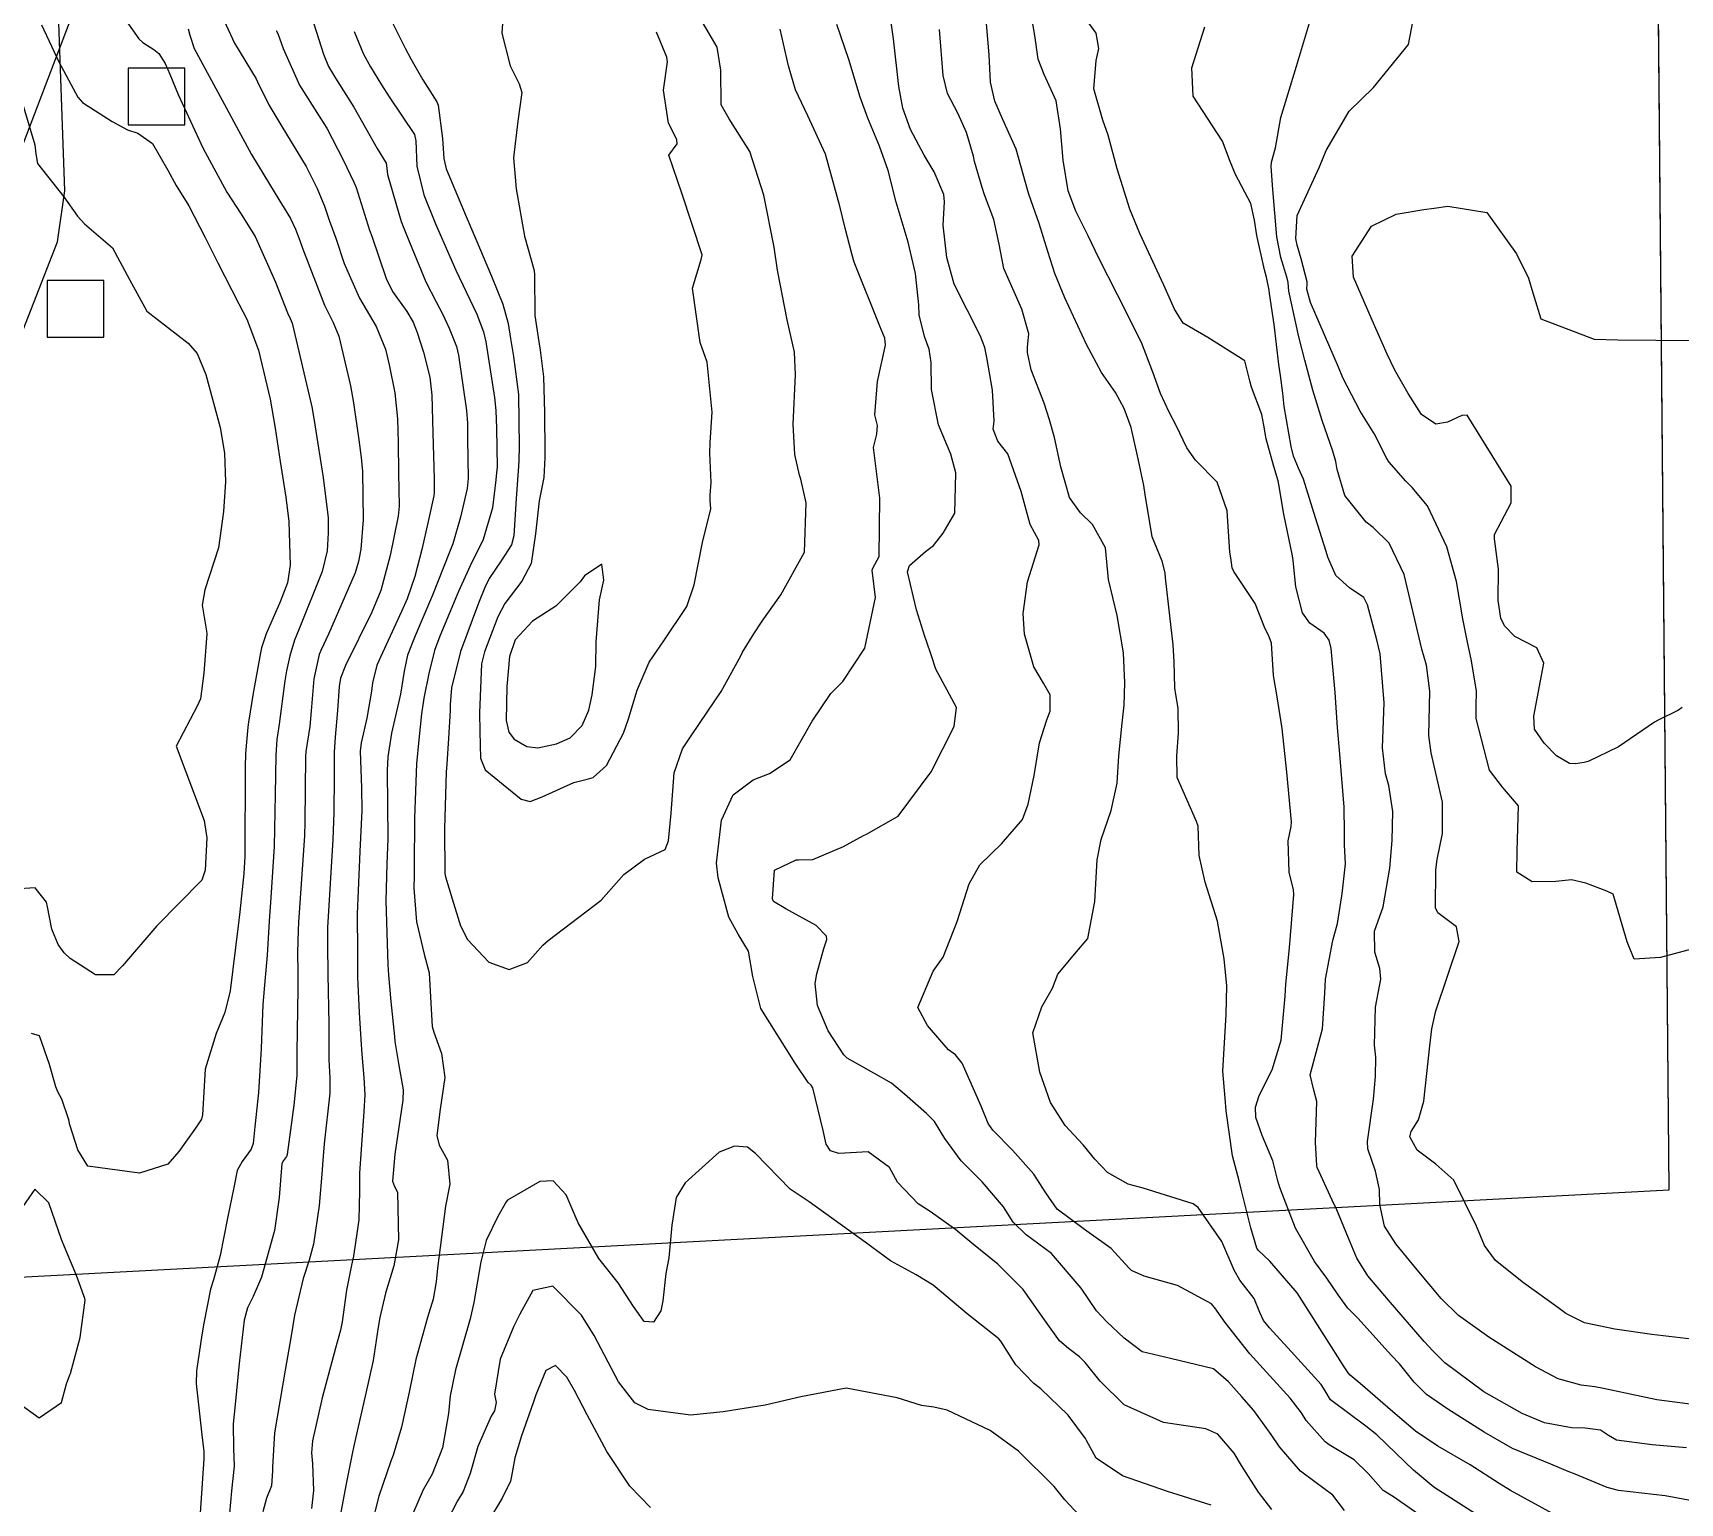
# Model space of a CAD drawing. Header units: feet. Extents: x 1313709 to 1317500, y 405869 to 411659.
# Drawn here: x 1316083 to 1316373.1, y 408542.4 to 408801.3 of the extents above; entities that cross this region are included whole.
import ezdxf

# ---------------------------------------------------------------- set-up
doc = ezdxf.new("R2010")
doc.units = ezdxf.units.FT
for name, color, linetype in [('C-LOD', 30, 'CONTINUOUS'), ('C-MISC', 7, 'CONTINUOUS'), ('C-PVMT', 8, 'CONTINUOUS'), ('C-TOPO-MAJR', 32, 'CONTINUOUS'), ('C-UTIL', 4, 'CONTINUOUS'), ('L-PLNT-TREE', 90, 'CONTINUOUS'), ('V-PROP-LINE', 7, 'CONTINUOUS')]:
    doc.layers.add(name, color=color, linetype=linetype)

msp = doc.modelspace()

# ---------------------------------------------------------------- linework, layer by layer
at = {"layer": 'C-LOD'}
msp.add_lwpolyline([(1315906.47, 408572.9), (1316371.21, 408597.55), (1316368.27, 408920.14)], dxfattribs=at)
at = {"layer": 'C-MISC'}
msp.add_lwpolyline([(1316175.29, 409882.05), (1316147.13, 409840.8), (1316117.25, 409800.78), (1316085.69, 409762.07), (1315822.79, 409453.18), (1315751.45, 409369.35), (1315496.6, 409069.92), (1315725.53, 408876.04), (1315669.73, 408824.9), (1315611.32, 408771.35), (1315906.47, 408572.9), (1316371.21, 408597.55), (1316364.12, 409376.15), (1316363.66, 409392.25), (1316359.66, 409530.59), (1316358.43, 409573.13), (1316356.29, 409647.36), (1316354.08, 409723.75), (1316351.92, 409798.39), (1316349.7, 409875.22)], dxfattribs=at)
at = {"layer": 'C-PVMT'}
msp.add_lwpolyline([(1315980.9, 408601.88), (1316024.75, 408604.2), (1316087.34, 408764.54), (1316088.63, 408773.51), (1316085.2, 408869.03), (1315980.9, 408601.88)], close=True, dxfattribs=at)
at = {"layer": 'C-TOPO-MAJR'}
for points in [[(1316143.08, 408809.63), (1316148.58, 408798.64), (1316149.55, 408796.79), (1316151.68, 408793.05), (1316154.16, 408789.21), (1316154.37, 408788.59), (1316155.13, 408782.75), (1316155.39, 408779.2), (1316155.79, 408777.41), (1316159.29, 408769), (1316161, 408765), (1316163.76, 408758.49), (1316165.74, 408753.52), (1316166.7, 408750.12), (1316167.14, 408747.52), (1316167.67, 408744.32), (1316168.51, 408737.61), (1316168.65, 408728.43), (1316168.6, 408726.12), (1316168.53, 408724.91), (1316168.47, 408724.27), (1316168.04, 408718.46), (1316167.68, 408712.76), (1316167.29, 408711.15), (1316165.48, 408708.33), (1316163.37, 408705.2), (1316162.61, 408703.63), (1316161.47, 408700.85), (1316158.34, 408692.39), (1316156.73, 408685.99), (1316156.48, 408683.04), (1316156.47, 408681.98), (1316156.2, 408677.02), (1316155.88, 408672.59), (1316155.79, 408671.12), (1316155.49, 408661.18), (1316155.54, 408653.27), (1316155.65, 408652.65), (1316156.86, 408648.79), (1316158.32, 408644.04), (1316159.53, 408641.65), (1316163.33, 408637.64), (1316166.88, 408636.33), (1316170.09, 408637.57), (1316172.8, 408640.61), (1316173.75, 408641.44), (1316183.1, 408648.55), (1316187.07, 408653.09), (1316190.74, 408655.75), (1316194.35, 408657.48), (1316194.97, 408659), (1316195.44, 408663.87), (1316195.94, 408671.01), (1316197.42, 408675.21), (1316198.96, 408677.5), (1316201.76, 408681.7), (1316204.22, 408685.29), (1316207.66, 408691.59), (1316208, 408692.25), (1316209.99, 408695.47), (1316211.42, 408697.68), (1316214.75, 408702.34), (1316218.89, 408709.84), (1316219.2, 408718.53), (1316218.23, 408722.71), (1316218.03, 408723.4), (1316217.2, 408727.04), (1316216.91, 408732.43), (1316217.32, 408741.07), (1316217.13, 408745.09), (1316215.86, 408750.77), (1316214.15, 408759.52), (1316213.57, 408763.6), (1316211.71, 408772.75), (1316209.27, 408780.45), (1316205.64, 408786.18), (1316204.22, 408788.65), (1316204.17, 408794.78), (1316203.54, 408798.84), (1316200.5, 408803.94)], [(1316096.93, 408807.02), (1316101.65, 408800.3), (1316102.34, 408799.66), (1316104.31, 408798.4), (1316105.16, 408797.69), (1316106.31, 408795.92), (1316107.1, 408794.08), (1316108.6, 408790.51), (1316112.93, 408781.11), (1316117.13, 408773.3), (1316119.69, 408769.4), (1316122.12, 408765.45), (1316125.75, 408757.4), (1316127.85, 408752.03), (1316128.34, 408751.02), (1316128.68, 408750.22), (1316132.12, 408735.48), (1316132.3, 408734.49), (1316132.64, 408732.29), (1316134.14, 408722.99), (1316134.98, 408715.88), (1316135.03, 408713.29), (1316134.8, 408710.11), (1316133.94, 408706.46), (1316129.89, 408696.37), (1316129.09, 408694.35), (1316128.25, 408691.62), (1316127.65, 408688.98), (1316127.38, 408687.19), (1316126.36, 408679.54), (1316125.99, 408676.86), (1316125.77, 408674.11), (1316125.65, 408667.17), (1316125.48, 408658.01), (1316124.93, 408649.01), (1316124.63, 408644.88), (1316124.28, 408638.87), (1316123.93, 408634.94), (1316123.5, 408630.17), (1316123.19, 408622.44), (1316122.73, 408614.69), (1316122.07, 408608.65), (1316121.79, 408605.7), (1316121.43, 408604.67), (1316119.83, 408602.54), (1316118.97, 408600.96), (1316118.37, 408597.93), (1316117.29, 408592.51), (1316116, 408585.97), (1316114.79, 408581.67), (1316114.3, 408580.02), (1316113.09, 408574.04), (1316112.77, 408571.99), (1316111.81, 408565.63), (1316111.76, 408563.37), (1316112.78, 408554.39), (1316113.12, 408551.43), (1316113.12, 408550.14), (1316112.28, 408537.97)], [(1316115.23, 408806.64), (1316118.5, 408799.55), (1316122.32, 408793.23), (1316122.58, 408792.71), (1316124.57, 408788.64), (1316126.86, 408784.82), (1316131.11, 408777.82), (1316133.08, 408773.91), (1316134.34, 408770.8), (1316135.21, 408768.37), (1316136.34, 408765.15), (1316137.85, 408760.72), (1316140.54, 408754.61), (1316143.44, 408749.61), (1316145.13, 408745.62), (1316145.77, 408742.88), (1316146.72, 408737.9), (1316147.19, 408733.32), (1316147.31, 408729.17), (1316147.42, 408723.81), (1316147.5, 408717.96), (1316147.32, 408716.18), (1316145.91, 408709.27), (1316144.26, 408703.12), (1316142.69, 408699.28), (1316138.05, 408689.9), (1316137.2, 408687.68), (1316136.93, 408686.18), (1316136.65, 408681.95), (1316136.25, 408677.26), (1316136.05, 408674.6), (1316136.05, 408670.35), (1316136.03, 408663.99), (1316135.8, 408659.26), (1316134.88, 408643.73), (1316134.86, 408641.46), (1316134.87, 408640.69), (1316134.94, 408635.44), (1316135.14, 408626.78), (1316135.13, 408623.08), (1316135.12, 408620.43), (1316135.28, 408617.26), (1316135.29, 408614.53), (1316134.3, 408605.65), (1316134.01, 408602.01), (1316133.97, 408600.99), (1316133.41, 408594.76), (1316132.45, 408587.96), (1316131.66, 408585.12), (1316130.58, 408581.92), (1316129.09, 408575.45), (1316128.48, 408571.84), (1316127.46, 408565.79), (1316125.56, 408554.73), (1316125.18, 408548.69), (1316125.22, 408548.01), (1316125.02, 408545.38), (1316124.16, 408543.2), (1316123.52, 408540.81)], [(1316166.01, 408807.23), (1316165.62, 408801.28), (1316167.05, 408795.51), (1316168.62, 408792.38), (1316169.11, 408790.81), (1316168.44, 408785.78), (1316167.66, 408779.35), (1316168.14, 408773.87), (1316169.61, 408765.51), (1316171.26, 408759.48), (1316171.36, 408758.7), (1316171.39, 408751.54), (1316171.98, 408747.67), (1316172.11, 408746.93), (1316172.34, 408745.45), (1316172.93, 408740.73), (1316173.11, 408734.46), (1316173.15, 408727.38), (1316173.18, 408726.53), (1316172.98, 408723.01), (1316172.16, 408718.9), (1316171.51, 408713.11), (1316170.76, 408707.88), (1316169.12, 408704.75), (1316166.1, 408700.81), (1316164.91, 408698.49), (1316162.54, 408692.28), (1316162.04, 408690.19), (1316161.63, 408681.56), (1316161.71, 408678.28), (1316161.83, 408673.58), (1316162.66, 408671.53), (1316168.99, 408666.37), (1316170.61, 408665.95), (1316172.7, 408666.76), (1316178.28, 408669.28), (1316180.84, 408669.93), (1316181.66, 408670.14), (1316184.02, 408672.25), (1316187, 408677.99), (1316187.9, 408680.49), (1316189.4, 408685.55), (1316191.52, 408690.48), (1316194.12, 408694.23), (1316198.16, 408700.29), (1316199.46, 408704.11), (1316200.93, 408711.59), (1316202.38, 408717.5), (1316202.31, 408718.96), (1316202.28, 408719.89), (1316202.44, 408722.15), (1316202.22, 408727.32), (1316202.26, 408729.15), (1316202.61, 408734.51), (1316201.74, 408743.32), (1316200.55, 408746.79), (1316199.2, 408756.37), (1316200.72, 408761.39), (1316200.89, 408762.24), (1316197.28, 408773.09), (1316195.02, 408779.82), (1316196.49, 408781.81), (1316196.42, 408782.58), (1316194.94, 408785.43), (1316194.07, 408791.22), (1316194.77, 408796.24), (1316194.67, 408797.06), (1316192.84, 408801.47)], [(1316328.27, 408539.53), (1316322.63, 408543.44), (1316320.83, 408544.54), (1316318.15, 408547.56), (1316315.69, 408549.94), (1316311.31, 408552.63), (1316310.61, 408553.15), (1316307.28, 408556.92), (1316306.42, 408558.25), (1316304.47, 408560.84), (1316297.32, 408568.63), (1316293.02, 408574.18), (1316291.59, 408576.16), (1316291.36, 408576.51), (1316290.56, 408577.45), (1316284.59, 408580.68), (1316278.7, 408582.35), (1316276.52, 408583.31), (1316276.03, 408583.78), (1316272.92, 408587.2), (1316268.22, 408590.56), (1316263.38, 408594.12), (1316261.41, 408597.02), (1316259.32, 408600.3), (1316255.55, 408604.54), (1316252.07, 408608.04), (1316251.26, 408609.21), (1316250, 408612.25), (1316246.68, 408619.85), (1316245.48, 408621.34), (1316244.24, 408622.21), (1316242.72, 408623.98), (1316240.58, 408626.47), (1316238.85, 408629.65), (1316241.57, 408636.03), (1316243.3, 408638.49), (1316245.77, 408644.79), (1316247.9, 408651.43), (1316249.81, 408654.81), (1316253.61, 408658.46), (1316257.29, 408662.77), (1316258.27, 408665.48), (1316259.34, 408670.54), (1316260.3, 408676.29), (1316261.59, 408680.3), (1316262.16, 408681.86), (1316262.16, 408684.7), (1316260.99, 408686.77), (1316259.31, 408689.64), (1316257.64, 408695.44), (1316257.41, 408699.08), (1316258.15, 408704.65), (1316260.23, 408711.14), (1316260.15, 408711.94), (1316258.67, 408714.75), (1316257.06, 408720.56), (1316254.72, 408727.21), (1316252.97, 408729.43), (1316252.15, 408731.53), (1316252.28, 408732.94), (1316252.03, 408738.41), (1316251.03, 408744.13), (1316250.69, 408745.89), (1316249.86, 408748), (1316245.25, 408757.07), (1316243.95, 408761.77), (1316243.34, 408767.48), (1316243.56, 408771.56), (1316243.43, 408772.89), (1316241.73, 408776.85), (1316239.96, 408779.77), (1316237.55, 408784.33), (1316236.21, 408788.05), (1316235.53, 408791.88), (1316234.59, 408800.29), (1316233.54, 408807.69)], [(1316351.28, 408540.16), (1316343.23, 408544.57), (1316341.25, 408545.8), (1316336.13, 408549.06), (1316330.44, 408552.4), (1316326.51, 408555), (1316322.55, 408558.43), (1316316.77, 408563.42), (1316315.01, 408564.9), (1316314.68, 408565.29), (1316313.95, 408566.37), (1316311.72, 408569.88), (1316305.68, 408579.38), (1316300.84, 408584.99), (1316298.79, 408586.92), (1316298.59, 408587.26), (1316297.52, 408590.85), (1316296.03, 408596.69), (1316295.79, 408597.67), (1316295.43, 408599.1), (1316294.3, 408603.49), (1316293.17, 408611.42), (1316293, 408613.7), (1316292.56, 408618.42), (1316293.14, 408628.41), (1316293.26, 408633.47), (1316292.81, 408638.21), (1316291.64, 408644.88), (1316289.48, 408651.74), (1316288.44, 408656.4), (1316288.22, 408661.6), (1316287.97, 408662.43), (1316284.55, 408670.18), (1316284.48, 408674.01), (1316284.77, 408678), (1316284.69, 408682.35), (1316284.31, 408684.79), (1316284.13, 408685.96), (1316284, 408690.54), (1316283.85, 408693.54), (1316283.25, 408698.67), (1316282.48, 408705.31), (1316282.42, 408706.21), (1316281.92, 408708.26), (1316280.12, 408712.56), (1316278.88, 408720.02), (1316278.68, 408721.6), (1316277.69, 408726.29), (1316276.43, 408731.81), (1316275.2, 408735.19), (1316273.68, 408737.96), (1316271.23, 408741.52), (1316268.55, 408746.45), (1316264.73, 408754.66), (1316262.97, 408758.95), (1316261.77, 408762.85), (1316260.25, 408767.75), (1316258.82, 408771.75), (1316258.37, 408773.08), (1316257.43, 408776.45), (1316256.17, 408780.84), (1316253.77, 408786.19), (1316252.44, 408789.31), (1316251.69, 408792.63), (1316251.4, 408797.45), (1316250.6, 408807.12)], [(1316131.6, 408805.68), (1316134.16, 408797.56), (1316135.04, 408795.4), (1316136.29, 408793.37), (1316139.5, 408788.27), (1316143.66, 408780.96), (1316145.21, 408778.39), (1316145.3, 408778), (1316145.46, 408776.41), (1316147.87, 408768.09), (1316148.54, 408766.36), (1316149.31, 408764.47), (1316152.19, 408757.47), (1316154.04, 408753.96), (1316155.15, 408751.85), (1316156.29, 408749.31), (1316157.58, 408746.07), (1316157.97, 408744.56), (1316159.36, 408734.82), (1316159.52, 408732.57), (1316159.57, 408729.83), (1316159.66, 408722.84), (1316159.48, 408721.1), (1316158.34, 408716.01), (1316156.94, 408711.3), (1316156.39, 408709.85), (1316153.39, 408702.3), (1316150.3, 408695.13), (1316148.95, 408691.69), (1316148.38, 408688.89), (1316147.73, 408684.85), (1316147.05, 408681.77), (1316146.14, 408677.97), (1316145.49, 408673.79), (1316145.41, 408671.41), (1316145.49, 408659.38), (1316145.35, 408654.97), (1316145.18, 408648.43), (1316145.52, 408637.24), (1316145.63, 408635.35), (1316146.05, 408630.72), (1316146.7, 408624.52), (1316146.77, 408623.67), (1316147.37, 408619.78), (1316148.2, 408615.14), (1316148.14, 408613.31), (1316146.73, 408603.81), (1316146.33, 408599.07), (1316146.71, 408598.12), (1316147.21, 408597.12), (1316147.37, 408588.7), (1316146.6, 408584.16), (1316145.12, 408579.33), (1316144.08, 408575.05), (1316143.83, 408573.35), (1316142.92, 408567.47), (1316141.52, 408561.21), (1316139.5, 408552.46), (1316139.21, 408551.05), (1316138.2, 408545.75), (1316136.87, 408538.85)], [(1316375.24, 408542.73), (1316370.49, 408543.6), (1316362.25, 408544.57), (1316360.29, 408545.1), (1316354.64, 408547.42), (1316353.39, 408547.94), (1316350.36, 408549.19), (1316343.62, 408551.98), (1316338.61, 408554.85), (1316332.22, 408558.91), (1316328.44, 408561.46), (1316326.28, 408563.67), (1316323.67, 408566.88), (1316322.3, 408568.33), (1316320.07, 408570.81), (1316316.4, 408574.85), (1316314.57, 408576.68), (1316312.88, 408579.03), (1316310.9, 408581.98), (1316308.72, 408584.93), (1316305.4, 408590.8), (1316303.39, 408595.97), (1316302.61, 408597.97), (1316302.27, 408599.14), (1316301.37, 408602.63), (1316299.5, 408607.08), (1316298.42, 408610.25), (1316298.32, 408612.11), (1316299.01, 408614.13), (1316301.27, 408618.69), (1316302.84, 408623.89), (1316303.56, 408631.63), (1316303.7, 408633.77), (1316304.32, 408640.18), (1316305.09, 408649.53), (1316305, 408650.4), (1316304.29, 408653.5), (1316304.1, 408659.01), (1316304.6, 408661.55), (1316304.69, 408662.38), (1316303.85, 408671.1), (1316303.02, 408678.77), (1316302.17, 408684.39), (1316301.49, 408688.15), (1316301.13, 408693.81), (1316300.72, 408694.96), (1316299.93, 408696.66), (1316298.27, 408700.81), (1316294.52, 408706.43), (1316294.23, 408707.09), (1316293.97, 408708.86), (1316293.83, 408709.84), (1316293.37, 408717.16), (1316291.56, 408722.17), (1316287.78, 408726.07), (1316286.25, 408728.23), (1316284.37, 408732.17), (1316283.15, 408734.5), (1316281.58, 408737.8), (1316280.23, 408741.55), (1316278.26, 408746.77), (1316274.04, 408755.18), (1316270.67, 408761.77), (1316268.88, 408765.57), (1316266.71, 408769.95), (1316265.36, 408773.49), (1316264.47, 408778.89), (1316264, 408784.42), (1316263.24, 408789.34), (1316261.1, 408794), (1316260.05, 408796.69), (1316259.48, 408800.85), (1316258.64, 408805.61)], [(1316374.22, 408552.1), (1316368.19, 408552.6), (1316361.93, 408553.45), (1316360.5, 408554.27), (1316359.1, 408555.17), (1316356.39, 408555.57), (1316354.02, 408555.59), (1316349.26, 408556.47), (1316345.28, 408558.1), (1316338.58, 408561.96), (1316331.69, 408567.05), (1316329.62, 408569.09), (1316328.07, 408570.8), (1316321.75, 408578.12), (1316318.14, 408582.39), (1316316.18, 408585.47), (1316314.7, 408588.99), (1316312.64, 408594.01), (1316311.86, 408595.71), (1316309.22, 408601.47), (1316309.11, 408601.84), (1316308.91, 408605.85), (1316309.12, 408613.09), (1316308.58, 408615.1), (1316307.99, 408617.81), (1316308.62, 408620.18), (1316310.11, 408625.9), (1316310.54, 408632.18), (1316310.65, 408634.66), (1316311.97, 408641.47), (1316312.77, 408644.43), (1316313.54, 408649.33), (1316313.67, 408650.19), (1316314.19, 408654.97), (1316314.02, 408658.31), (1316314.03, 408660.43), (1316313.97, 408664.96), (1316313.16, 408674.26), (1316312.79, 408678.97), (1316312.39, 408685.11), (1316311.68, 408692.87), (1316311.33, 408694.34), (1316310.41, 408695.58), (1316307.93, 408697.36), (1316306.59, 408699.2), (1316305.44, 408703.75), (1316304.95, 408708.38), (1316304.83, 408709.21), (1316303.3, 408716.57), (1316302.46, 408721.79), (1316302.32, 408722.43), (1316301.57, 408724.95), (1316300.24, 408729.82), (1316299.81, 408732.22), (1316299.44, 408734.12), (1316297.64, 408738.9), (1316297.34, 408740.05), (1316296.46, 408743.57), (1316289.96, 408747.66), (1316285.61, 408750.19), (1316284.08, 408752.69), (1316282.18, 408756.89), (1316277.99, 408765.97), (1316276.2, 408770.26), (1316273.95, 408777.39), (1316272.38, 408783.32), (1316271.42, 408785.98), (1316269.85, 408791.48), (1316270.25, 408796.48), (1316270.73, 408798.56), (1316270.25, 408801.27), (1316268.29, 408804.05)], [(1316376.86, 408640.37), (1316369.66, 408638.46), (1316365, 408638.14), (1316363.82, 408641.19), (1316361.35, 408649.62), (1316360.21, 408650.16), (1316356.49, 408651.54), (1316354.01, 408652.13), (1316351.25, 408651.83), (1316347.09, 408651.79), (1316344.39, 408653.5), (1316344.43, 408657.23), (1316344.68, 408665.15), (1316341.86, 408668.47), (1316339.55, 408671.47), (1316337.22, 408680.56), (1316337.21, 408682.6), (1316337.24, 408685.44), (1316336.33, 408691.03), (1316335.67, 408693.99), (1316334.85, 408698.11), (1316333.72, 408704.67), (1316332.05, 408710.82), (1316328.63, 408718.01), (1316325.94, 408721.26), (1316324.84, 408722.36), (1316321.88, 408725.74), (1316321.37, 408726.52), (1316319.39, 408730.46), (1316316.77, 408734.69), (1316313.73, 408740.58), (1316312.95, 408742.44), (1316308, 408753.85), (1316307.4, 408756.19), (1316307.46, 408757.12), (1316307.46, 408757.47), (1316306.4, 408761.52), (1316305.65, 408763.96), (1316305.43, 408765.13), (1316305.65, 408769.16), (1316309.26, 408776.99), (1316309.63, 408777.74), (1316310.76, 408780.61), (1316314.82, 408787.56), (1316319.11, 408791.72), (1316325.28, 408799.26), (1316326.33, 408804.78)], [(1316084.51, 408802.75), (1316087.59, 408796.22), (1316090.9, 408790), (1316091.75, 408789.07), (1316096.97, 408785.7), (1316099.65, 408784.28), (1316101.48, 408783.69), (1316104.05, 408781.85), (1316106.79, 408777.13), (1316108.26, 408774.45), (1316110.44, 408770.84), (1316113.35, 408765.31), (1316115.59, 408760.82), (1316119.29, 408753.61), (1316120.68, 408750.9), (1316122.74, 408745.47), (1316124.81, 408736.8), (1316125.69, 408731.73), (1316126.58, 408725.86), (1316127.57, 408719.52), (1316128.05, 408715.25), (1316128.31, 408707.55), (1316127.82, 408704.46), (1316126.56, 408701.11), (1316124.08, 408695.47), (1316123.27, 408692.99), (1316123.07, 408692.1), (1316121.79, 408685.04), (1316120.97, 408679.91), (1316120.85, 408679.01), (1316120.45, 408674.41), (1316120.38, 408671.98), (1316120.33, 408656.22), (1316120.15, 408653.28), (1316119.44, 408646.51), (1316119.17, 408644.04), (1316117.73, 408632.57), (1316116.82, 408628.77), (1316115.3, 408625.05), (1316113.34, 408618.79), (1316112.85, 408610.77), (1316112.72, 408609.96), (1316111.62, 408608.38), (1316108.68, 408604.3), (1316106.74, 408602.08), (1316101.75, 408600.46), (1316092.66, 408601.71), (1316090.89, 408604.59), (1316089.51, 408608.97), (1316089.3, 408609.89), (1316088.09, 408613.49), (1316087.42, 408614.77), (1316087.02, 408615.69), (1316085.91, 408619.63), (1316084.15, 408624.64), (1316082.76, 408625.05)], [(1316110.32, 408802.02), (1316110.64, 408800.92), (1316111.41, 408798.56), (1316117.1, 408788.09), (1316118.8, 408784.91), (1316121.48, 408779.91), (1316125.68, 408773.06), (1316128.4, 408768.62), (1316129.28, 408766.78), (1316130.04, 408764.78), (1316130.51, 408763.39), (1316134.33, 408753.35), (1316135.89, 408750.32), (1316136.9, 408747.92), (1316138.93, 408739.17), (1316139.48, 408736.19), (1316140.39, 408729.63), (1316140.84, 408726.52), (1316141.07, 408724.07), (1316141.15, 408715.58), (1316140.75, 408710.41), (1316140.36, 408708.2), (1316139.75, 408706.22), (1316135.07, 408695.44), (1316133.71, 408692.55), (1316133.44, 408691.86), (1316132.5, 408687.52), (1316132.02, 408681.9), (1316131.76, 408679.17), (1316131.1, 408674.72), (1316131.02, 408673.82), (1316130.89, 408662.37), (1316130.81, 408659.87), (1316129.77, 408644.69), (1316129.7, 408643.3), (1316129.62, 408639.33), (1316129.65, 408635.89), (1316129.67, 408633.05), (1316129.5, 408621.7), (1316129.51, 408620.66), (1316129.47, 408617.65), (1316128.97, 408612.46), (1316127.78, 408603.75), (1316127.65, 408603.42), (1316127.11, 408602.71), (1316126.86, 408602.19), (1316126.38, 408596.2), (1316125.54, 408590.39), (1316123.28, 408582.16), (1316121.77, 408578.76), (1316120.82, 408576.77), (1316120.21, 408574.55), (1316119.35, 408566.93), (1316118.65, 408559.69), (1316118.27, 408556.3), (1316118.32, 408551.99), (1316118.44, 408548.85), (1316118, 408544.48), (1316117.65, 408540.51)], [(1316125.86, 408801.73), (1316126.15, 408801.22), (1316127.1, 408798.59), (1316129.98, 408792.14), (1316133.71, 408786.21), (1316134.77, 408784.53), (1316137.67, 408778.96), (1316139.55, 408775.05), (1316139.93, 408774.1), (1316142.31, 408766.59), (1316142.67, 408765.52), (1316145.21, 408758.05), (1316146.31, 408755.78), (1316148.86, 408752.26), (1316149.98, 408750.36), (1316150.67, 408748.57), (1316151.81, 408745.07), (1316152.91, 408740.68), (1316153.28, 408737.5), (1316153.46, 408730.88), (1316153.65, 408722.69), (1316153.68, 408720.39), (1316153.62, 408719.81), (1316152.61, 408715.29), (1316151.51, 408710.35), (1316150.26, 408705.55), (1316148.94, 408701.66), (1316147.93, 408699.39), (1316143.6, 408689.98), (1316142.81, 408686.85), (1316142.65, 408685.39), (1316141.83, 408680.64), (1316140.8, 408676.25), (1316140.64, 408674.83), (1316140.87, 408668.32), (1316140.91, 408664.37), (1316140.56, 408657.12), (1316140.11, 408646.12), (1316140.15, 408639.37), (1316140.16, 408637.07), (1316140.16, 408635), (1316140.47, 408628.76), (1316140.77, 408623.99), (1316140.92, 408621.42), (1316141.3, 408617.33), (1316141.49, 408614.26), (1316141.3, 408611.3), (1316140.52, 408600.46), (1316140.55, 408597.31), (1316140.38, 408592.22), (1316139.45, 408585.87), (1316139.09, 408584.23), (1316138.21, 408579.87), (1316137.47, 408574.29), (1316137.18, 408572.79), (1316136.3, 408569.62), (1316133.96, 408560.86), (1316132.23, 408553.3), (1316132.09, 408551.22), (1316132.23, 408549.26), (1316132.42, 408544.54), (1316132.08, 408541.42)], [(1316139.57, 408801.57), (1316141.21, 408797.58), (1316142.47, 408795.38), (1316144.42, 408792.17), (1316145.76, 408790.09), (1316150.21, 408783.44), (1316150.45, 408782.34), (1316150.64, 408777.87), (1316151.87, 408772.8), (1316153.93, 408767.69), (1316156.43, 408761.93), (1316157.48, 408759.55), (1316158.07, 408758.33), (1316161.18, 408751.78), (1316162.36, 408748.69), (1316162.76, 408746.9), (1316164.28, 408737.1), (1316164.54, 408734.81), (1316164.64, 408731.7), (1316164.75, 408724.81), (1316164.73, 408724.42), (1316164.55, 408722.62), (1316163.96, 408717.64), (1316162.31, 408712.08), (1316160.03, 408707.43), (1316157.97, 408702.96), (1316154.68, 408695.09), (1316153.75, 408692.52), (1316152.75, 408688.49), (1316151.85, 408684.13), (1316151.44, 408681.41), (1316150.96, 408676.82), (1316150.56, 408672.56), (1316150.19, 408663), (1316150.17, 408654.3), (1316150.13, 408652.83), (1316150.09, 408650.67), (1316150.55, 408644.72), (1316151.9, 408639.05), (1316152.8, 408635.74), (1316153.03, 408631.49), (1316153.35, 408626.28), (1316153.6, 408625.29), (1316154.96, 408621.53), (1316155.55, 408617.34), (1316154.73, 408611.72), (1316154.16, 408607.1), (1316154.57, 408605.39), (1316156.03, 408602.77), (1316156.43, 408598.55), (1316155.7, 408594.66), (1316154.28, 408583.75), (1316154.03, 408581.32), (1316153.47, 408578.29), (1316152.5, 408575.02), (1316150.43, 408567.66), (1316149.27, 408561.9), (1316147.95, 408555.74), (1316146.44, 408550.77), (1316146.04, 408549.76), (1316143.91, 408543.54), (1316142.56, 408538.3)], [(1316301.19, 408541.23), (1316298.85, 408544.29), (1316295.85, 408548.99), (1316294.59, 408551.12), (1316291.68, 408554.5), (1316289.56, 408555.41), (1316282.11, 408556.55), (1316275.23, 408559.65), (1316270.98, 408563.81), (1316268.32, 408567.14), (1316267.36, 408568.12), (1316265.42, 408569.6), (1316263.79, 408570.94), (1316261.17, 408574.64), (1316257.39, 408579.98), (1316252.97, 408584.42), (1316248.37, 408588.14), (1316245.53, 408590.47), (1316241.03, 408593.72), (1316238.91, 408595.04), (1316235.3, 408598.9), (1316233.85, 408601.44), (1316230.13, 408604.24), (1316224.97, 408603.92), (1316223.5, 408604.38), (1316222.71, 408605.57), (1316222.18, 408608.01), (1316220.39, 408615.48), (1316220.06, 408615.94), (1316219.53, 408616.41), (1316217.23, 408619.84), (1316211.22, 408629.5), (1316209.8, 408635.1), (1316209.01, 408639.56), (1316207.22, 408642.57), (1316205.59, 408645.59), (1316203.71, 408652.47), (1316203.39, 408655.06), (1316204.29, 408662.63), (1316206.32, 408667.13), (1316209.84, 408669.78), (1316212.71, 408670.89), (1316216.39, 408673.26), (1316220.27, 408680.1), (1316223.54, 408684.99), (1316225.68, 408687.05), (1316229.55, 408692.95), (1316231.42, 408701.89), (1316230.81, 408706.69), (1316230.93, 408707.06), (1316232.08, 408709.08), (1316232.17, 408719.4), (1316231.64, 408723.59), (1316231.08, 408728.29), (1316231.66, 408730.65), (1316231.74, 408732.15), (1316231.27, 408734.05), (1316231.75, 408739.95), (1316233.19, 408746.34), (1316233.03, 408747.57), (1316232.18, 408749.67), (1316227.65, 408760.97), (1316227.21, 408762.39), (1316226.05, 408766.92), (1316225.13, 408770.81), (1316222.58, 408779.98), (1316219.51, 408786.72), (1316217.31, 408791.32), (1316216.08, 408795.51), (1316214.64, 408801.99)], [(1316313.99, 408541.05), (1316311.96, 408543.74), (1316308.79, 408546.09), (1316306.25, 408547.99), (1316302.57, 408552.25), (1316301.09, 408554.44), (1316298.07, 408558.63), (1316295.9, 408561.06), (1316293.59, 408563.68), (1316290.94, 408566.01), (1316283.35, 408567.82), (1316278.39, 408569.02), (1316275.22, 408571.38), (1316272.09, 408574.32), (1316270.34, 408576.22), (1316267.63, 408580.2), (1316262.38, 408586.31), (1316257.96, 408589.62), (1316255.66, 408591.86), (1316253.95, 408594.51), (1316250.17, 408598.95), (1316246.48, 408602.66), (1316243.61, 408606.6), (1316241.77, 408609.56), (1316240.36, 408610.98), (1316236.49, 408614.36), (1316234.21, 408616.33), (1316231.14, 408618.09), (1316226.4, 408620.74), (1316225.81, 408621.3), (1316223.05, 408625.52), (1316221.17, 408630.01), (1316220.76, 408633.86), (1316221.1, 408635.57), (1316222.33, 408640.03), (1316222.84, 408641.6), (1316222.78, 408642.19), (1316220.93, 408644.1), (1316215.61, 408647.03), (1316213.46, 408648.33), (1316213.24, 408648.77), (1316213.63, 408653.86), (1316217.42, 408655.69), (1316217.87, 408655.64), (1316220.34, 408655.71), (1316225.78, 408658.02), (1316229.3, 408659.95), (1316229.85, 408660.19), (1316235.37, 408663.33), (1316241.23, 408671.14), (1316245.29, 408679.13), (1316245.66, 408682.48), (1316242.05, 408689.25), (1316241.27, 408691.58), (1316240.4, 408694.2), (1316240.07, 408694.99), (1316238.61, 408699.71), (1316237.06, 408706.38), (1316237.39, 408707.51), (1316240.2, 408709.97), (1316241.61, 408711.05), (1316243.35, 408713.23), (1316245.36, 408716.73), (1316245.55, 408723.84), (1316244.69, 408727.12), (1316244.05, 408728.65), (1316242.49, 408732.27), (1316241.29, 408738.52), (1316241.21, 408743.28), (1316240.83, 408745.63), (1316240.05, 408747.87), (1316239.09, 408751.68), (1316239.03, 408753.41), (1316238.48, 408758.95), (1316237.17, 408764.49), (1316235.05, 408771.54), (1316233.63, 408777.09), (1316232.12, 408781.38), (1316230.03, 408786.29), (1316228.69, 408790.02), (1316226.73, 408796.66), (1316224.62, 408802.84)], [(1316337.88, 408539.92), (1316329.76, 408545.16), (1316326.18, 408548.12), (1316323.05, 408551.13), (1316319.68, 408554.37), (1316317.79, 408555.88), (1316311.54, 408560.55), (1316310.58, 408562.11), (1316309.92, 408563.22), (1316304.64, 408569.03), (1316300.78, 408573.23), (1316299.76, 408574.52), (1316299.1, 408575.92), (1316298.09, 408578.39), (1316295.55, 408581.61), (1316294.58, 408583.35), (1316292.43, 408588.44), (1316288.22, 408594.42), (1316287.33, 408595.04), (1316278.53, 408597.82), (1316275.92, 408598.51), (1316272.25, 408600.56), (1316270.05, 408602.96), (1316268.01, 408605.48), (1316264.84, 408608.84), (1316262.22, 408612.92), (1316260.36, 408618.23), (1316259.09, 408625.19), (1316260.68, 408629.76), (1316262.59, 408633.06), (1316263.54, 408635.51), (1316266.5, 408639.1), (1316268.79, 408641.81), (1316270.04, 408648.31), (1316270.42, 408655.68), (1316271.13, 408659.24), (1316272.9, 408664.38), (1316273.95, 408669.16), (1316274.25, 408673.98), (1316274.83, 408679.73), (1316275.22, 408682.92), (1316275.32, 408686.84), (1316275.09, 408692.12), (1316273.96, 408698.68), (1316272.47, 408705.04), (1316271.89, 408710.64), (1316269.62, 408714.75), (1316267.5, 408716.79), (1316265.59, 408719.47), (1316264.06, 408724.87), (1316262.93, 408730.05), (1316262.06, 408733.15), (1316261.09, 408736.09), (1316258.83, 408741.99), (1316258.15, 408745.02), (1316258.19, 408745.99), (1316258.42, 408748.32), (1316257.2, 408752.68), (1316254, 408759.82), (1316253.18, 408764.13), (1316252.26, 408768.49), (1316250.63, 408772.83), (1316250.18, 408774.1), (1316248.87, 408778.7), (1316248.64, 408779.62), (1316247.44, 408783.76), (1316245.91, 408787.21), (1316244.08, 408790.67), (1316243.33, 408793.85), (1316242.68, 408801.96)], [(1316375.76, 408559.67), (1316369.03, 408560.52), (1316359.65, 408562.56), (1316358.13, 408562.84), (1316355.71, 408563.13), (1316351.65, 408564.23), (1316347.64, 408566.35), (1316339.41, 408571.58), (1316334.09, 408575.39), (1316331.01, 408578.38), (1316326.82, 408583.46), (1316323.06, 408588.01), (1316321.08, 408591.15), (1316320.26, 408594.96), (1316320.18, 408597.56), (1316319.47, 408600.81), (1316318.13, 408604.74), (1316318.08, 408606.02), (1316319.1, 408613.49), (1316319.49, 408617.48), (1316319.5, 408620.88), (1316319.32, 408622.99), (1316319.49, 408629.73), (1316320.42, 408634.64), (1316320.24, 408636.49), (1316319.37, 408639.38), (1316319.32, 408643.12), (1316320.85, 408647.36), (1316322.02, 408654.17), (1316322.43, 408659.07), (1316322.5, 408664.16), (1316321.79, 408668.76), (1316321.26, 408670.81), (1316320.71, 408675.39), (1316320.99, 408683.33), (1316320.31, 408691.97), (1316319.7, 408694.42), (1316318.08, 408700.59), (1316317.4, 408701.87), (1316314.87, 408703.6), (1316312.46, 408705.77), (1316311.1, 408709), (1316310.78, 408709.95), (1316308.92, 408715.88), (1316306.8, 408722.71), (1316305.91, 408724.65), (1316305.04, 408726.76), (1316304.61, 408728.47), (1316303.38, 408735.52), (1316303.15, 408737.86), (1316302.75, 408741.01), (1316302.42, 408742.91), (1316301.61, 408749.97), (1316300.81, 408755.44), (1316300.72, 408755.99), (1316300.25, 408758.28), (1316299.91, 408759.57), (1316298.55, 408765.65), (1316298.17, 408768.33), (1316297.54, 408771.26), (1316294.84, 408776.37), (1316293.89, 408778.68), (1316292.5, 408782.24), (1316287.34, 408790.2), (1316287.12, 408795.15), (1316289.4, 408802.43)], [(1316381.11, 408570.53), (1316368.13, 408572.06), (1316361.63, 408573), (1316356.29, 408574.08), (1316353.02, 408575.73), (1316351.61, 408576.81), (1316345.53, 408581.17), (1316340.6, 408585.09), (1316338.67, 408587.72), (1316337.24, 408591.15), (1316333.26, 408599.21), (1316330.11, 408602.07), (1316326.83, 408604.51), (1316325.52, 408606.84), (1316325.76, 408607.83), (1316327.04, 408609.87), (1316327.99, 408613.17), (1316329.05, 408622.89), (1316329.42, 408625.88), (1316330.12, 408629.05), (1316334.22, 408641.26), (1316333.72, 408643.84), (1316330.42, 408646.32), (1316330.06, 408647.21), (1316330.09, 408653.91), (1316330.32, 408655.71), (1316331.3, 408660.28), (1316331.28, 408665.84), (1316329.27, 408674.53), (1316328.87, 408677.56), (1316329.04, 408685.36), (1316328.45, 408689.93), (1316327.63, 408692.78), (1316326.38, 408698.01), (1316324.53, 408705.94), (1316321.86, 408711.44), (1316319.06, 408714.21), (1316317.82, 408715.17), (1316314.09, 408719.82), (1316312.73, 408724.45), (1316312.49, 408725.86), (1316311.97, 408727.66), (1316310.1, 408733.08), (1316308.41, 408738.42), (1316307.03, 408743.7), (1316305.94, 408747.81), (1316304.2, 408755.83), (1316304.06, 408757.34), (1316303.93, 408758.12), (1316302.81, 408761.79), (1316302.11, 408765.38), (1316301.41, 408773.74), (1316301.07, 408777.77), (1316301.16, 408778.56), (1316301.83, 408781.09), (1316302.77, 408786.42), (1316305.57, 408795.47), (1316307.86, 408803.08)], [(1316080.18, 408792.23), (1316083.33, 408781.61), (1316083.5, 408780.03), (1316083.79, 408778.3), (1316088.43, 408772.45), (1316090.84, 408769.05), (1316092.1, 408767.69), (1316097, 408763.47), (1316099.99, 408757.92), (1316103.07, 408752.34), (1316110.37, 408746.67), (1316111.95, 408744.87), (1316113.48, 408741.14), (1316115.96, 408731.82), (1316116.75, 408727.32), (1316116.95, 408722.23), (1316116.56, 408717.03), (1316115.71, 408710.64), (1316113.31, 408703.25), (1316112.79, 408700.55), (1316113.56, 408695.97), (1316113.62, 408695.48), (1316113.08, 408688.56), (1316112.49, 408684.05), (1316111.92, 408682.76), (1316108.26, 408675.71), (1316113.19, 408662.57), (1316113.61, 408659.56), (1316113.33, 408653.83), (1316112.78, 408652.1), (1316104.8, 408644.01), (1316098.79, 408637.01), (1316097.28, 408635.43), (1316094.04, 408635.4), (1316089.58, 408638.28), (1316088.5, 408639.28), (1316087.45, 408640.76), (1316086.36, 408643.44), (1316085.57, 408647.41), (1316085.38, 408648.22), (1316083.41, 408650.75), (1316079.68, 408650.48)], [(1316373.5, 408682.51), (1316372.84, 408682), (1316369.11, 408680.21), (1316368.63, 408679.91), (1316362.28, 408675.56), (1316356.92, 408672.99), (1316356.2, 408672.81), (1316354.68, 408672.55), (1316353.62, 408672.61), (1316351.37, 408673.96), (1316349.18, 408676.19), (1316347.45, 408678.66), (1316347.34, 408680.96), (1316349.11, 408690.29), (1316347.9, 408692.99), (1316344.04, 408695.02), (1316342.2, 408696.87), (1316341.55, 408698.24), (1316341.07, 408701.33), (1316341.12, 408706.89), (1316340.44, 408712.23), (1316340.45, 408712.95), (1316343.36, 408718.53), (1316343.38, 408721.5), (1316335.64, 408733.97), (1316334.67, 408733.95), (1316332.16, 408732.74), (1316330.08, 408732.41), (1316327.59, 408734.09), (1316325.24, 408737.8), (1316322.9, 408741.93), (1316321.51, 408744.75), (1316318.89, 408750.71), (1316315.6, 408758.31), (1316315.37, 408761.99), (1316318.75, 408767.31), (1316323.13, 408769.41), (1316327.98, 408770.22), (1316329.78, 408770.47), (1316332.19, 408770.83), (1316339.07, 408769.7), (1316344.33, 408762.39), (1316346.39, 408758.13), (1316347.17, 408755.57), (1316348.59, 408750.97), (1316357.99, 408747.41), (1316362.15, 408747.24), (1316375.52, 408747.12)], [(1316182.15, 408689.71), (1316182.19, 408694.06), (1316182.81, 408701.45), (1316183.54, 408704.91), (1316183.18, 408707.76), (1316180.15, 408705.71), (1316179.38, 408704.65), (1316175.12, 408700.32), (1316170.97, 408697.7), (1316167.96, 408694.4), (1316166.94, 408691.49), (1316166.46, 408686.17), (1316166.37, 408680.2), (1316166.82, 408678.14), (1316167.74, 408676.93), (1316170, 408675.6), (1316171.94, 408675.39), (1316175.23, 408676.08), (1316177.6, 408677.13), (1316179.74, 408679.32), (1316180.9, 408682.03), (1316181.52, 408684.7), (1316182.15, 408689.71)], [(1316290.54, 408541.97), (1316282.83, 408544.39), (1316274.91, 408547.17), (1316270.29, 408550.25), (1316268.56, 408553.35), (1316268.39, 408553.71), (1316265.34, 408557.85), (1316260.51, 408562.48), (1316259.31, 408563.41), (1316256.15, 408566.71), (1316253.46, 408570.9), (1316253.13, 408571.28), (1316247.57, 408575.68), (1316243.05, 408579.5), (1316241.54, 408580.73), (1316238.59, 408582.54), (1316234.03, 408585.02), (1316229.56, 408588.33), (1316219.7, 408595.39), (1316216.38, 408597.65), (1316210.27, 408603.93), (1316208.86, 408605.04), (1316206.55, 408605.21), (1316203.9, 408604.18), (1316197.86, 408598.74), (1316196.28, 408596.2), (1316195.56, 408591.28), (1316195.03, 408585.55), (1316194.47, 408582.78), (1316193.93, 408577.98), (1316193.59, 408576.19), (1316192.3, 408574.2), (1316190.65, 408574.33), (1316188.77, 408576.95), (1316186.11, 408581.12), (1316182.65, 408585.42), (1316179.02, 408591.72), (1316176.93, 408596.67), (1316174.64, 408599.09), (1316172.31, 408599.01), (1316166.62, 408595.72), (1316166.36, 408595.4), (1316164.9, 408592.83), (1316162.83, 408588.6), (1316161.9, 408584.86), (1316160.67, 408577.66), (1316160.02, 408574.8), (1316157.41, 408565.82), (1316156.47, 408561.25), (1316156.2, 408558.15), (1316155.17, 408552.06), (1316153.3, 408547.43), (1316151.71, 408544.67), (1316149.12, 408538.55)], [(1316074.13, 408566.14), (1316075.18, 408564.36), (1316077.43, 408562.38), (1316080.55, 408559.94), (1316084.09, 408557.37), (1316088.01, 408560.04), (1316088.93, 408563.34), (1316089.52, 408564.93), (1316089.64, 408565.2), (1316091.33, 408571.49), (1316092.23, 408578.08), (1316092.17, 408578.37), (1316090.65, 408582.41), (1316088.57, 408587.49), (1316088.02, 408588.77), (1316085.83, 408595.25), (1316083.35, 408597.62), (1316080.19, 408593.09), (1316079.95, 408592.65), (1316075.59, 408585.75), (1316072.67, 408579.71), (1316072.08, 408576.01), (1316072.72, 408570.5), (1316074.13, 408566.14)], [(1316268.9, 408538.44), (1316264.73, 408542.9), (1316262.88, 408545.29), (1316256.62, 408551.51), (1316251.63, 408555.11), (1316244.05, 408558.72), (1316241.7, 408559.26), (1316239.49, 408559.55), (1316235.24, 408560.88), (1316226.22, 408562.58), (1316218.26, 408561.08), (1316212, 408559.58), (1316204.58, 408558.42), (1316198.8, 408557.81), (1316191.37, 408558.82), (1316189.04, 408560.01), (1316186.13, 408563.73), (1316181.86, 408571.85), (1316179.65, 408575.46), (1316174.59, 408580.57), (1316171.07, 408579.79), (1316168.77, 408575.64), (1316167.71, 408573.52), (1316165.29, 408567.71), (1316164.28, 408561.51), (1316164.62, 408560.07), (1316164.32, 408558.62), (1316163.71, 408557.64), (1316161.36, 408552.34), (1316160.04, 408547.58), (1316158.81, 408544.4), (1316157.79, 408542.76), (1316155.97, 408539.24)], [(1316191.78, 408541.56), (1316188.14, 408545.34), (1316184.1, 408551.42), (1316180.64, 408557.88), (1316178.37, 408562.2), (1316177.05, 408564.52), (1316175.02, 408566.59), (1316173.34, 408565.69), (1316171.59, 408561.44), (1316171.12, 408560.01), (1316169.05, 408554.19), (1316167.86, 408550.3), (1316167.31, 408547.07), (1316167.11, 408546.22), (1316165.67, 408543.24), (1316163.26, 408539.2)]]:
    msp.add_lwpolyline(points, dxfattribs=at)
at = {"layer": 'C-UTIL'}
msp.add_lwpolyline([(1316008.67, 408591.3), (1316110.79, 408859.28)], dxfattribs=at)
at = {"layer": 'L-PLNT-TREE'}
for points in [[(1316099.76, 408785.11), (1316109.76, 408785.11), (1316109.76, 408795.11), (1316099.76, 408795.11), (1316099.76, 408785.11)], [(1316085.52, 408747.73), (1316095.52, 408747.73), (1316095.52, 408757.73), (1316085.52, 408757.73), (1316085.52, 408747.73)]]:
    msp.add_lwpolyline(points, close=True, dxfattribs=at)
at = {"layer": 'V-PROP-LINE'}
msp.add_lwpolyline([(1316175.29, 409882.05), (1316147.13, 409840.8), (1316117.25, 409800.78), (1316085.69, 409762.07), (1315822.79, 409453.18), (1315751.45, 409369.35), (1315496.6, 409069.92), (1315496.6, 409069.92), (1315725.53, 408876.04), (1315669.73, 408824.9), (1315611.32, 408771.35), (1315906.47, 408572.9), (1316371.21, 408597.55), (1316364.12, 409376.15), (1316363.66, 409392.25), (1316359.66, 409530.59), (1316358.43, 409573.13), (1316356.29, 409647.36), (1316354.08, 409723.75), (1316351.92, 409798.39), (1316349.7, 409875.22)], dxfattribs=at)

doc.saveas('drawing.dxf')
